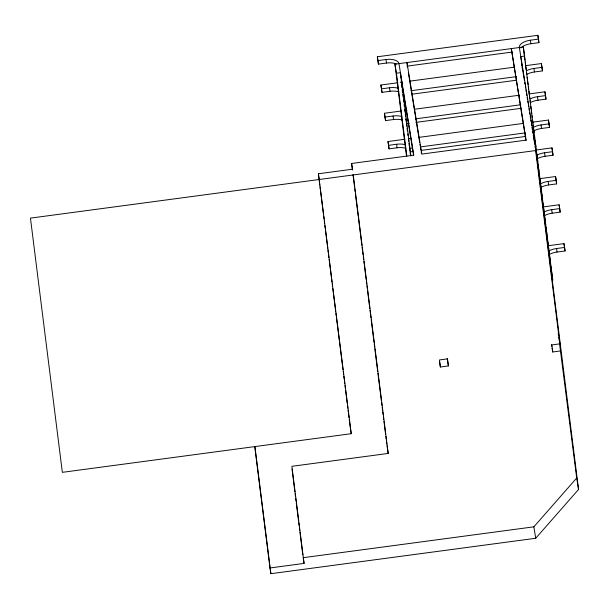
<?xml version="1.0" encoding="UTF-8"?>
<svg xmlns="http://www.w3.org/2000/svg" width="609" height="609" viewBox="0 0 609 609"><rect width="100%" height="100%" fill="white"/><g stroke="black" fill="none" stroke-linecap="round" stroke-linejoin="round"><path stroke-width="0.91" d="M254.729 446.511L269.97 567.969L304.074 563.409L303.145 557.692L533.865 526.831L576.7 478.019L559.382 342.479M269.97 567.969L270.898 573.693L535.714 538.272L578.55 489.461L536.019 150.507L519.34 47.525A12.15 5.793 -7.2 0 1 530.447 40.194L538.478 39.121L538.919 42.653L530.896 43.726A12.15 5.793 -7.2 0 0 520.931 47.982M396.36 64.006A12.15 5.793 -7.2 0 0 386.449 63.047L378.417 64.12L377.359 56.774L537.854 35.307L538.478 39.121M377.359 56.774L377.976 60.588L385.999 59.515A12.15 5.793 -7.2 0 1 398.964 63.625L413.793 155.158L351.599 163.478L352.428 170.071M406.523 156.338L394.952 64.166L523.352 46.992L552.766 280.307L550.848 266.148M406.934 66.153L512.26 52.062M394.952 64.166L396.421 73.217L400.433 72.684L410.892 156.011M524.821 56.051L520.809 56.584L521.928 65.528M398.773 91.83A12.15 5.793 -7.2 0 0 389.988 91.289L381.965 92.362L380.907 85.024L397.799 82.763M400.615 82.382L402.488 82.131M410.002 81.126L514.186 67.196M525.445 65.688L541.401 63.557L542.459 70.903L534.436 71.969A12.15 5.793 -7.2 0 0 527.303 74.138M380.907 85.024L381.523 88.838L389.547 87.765A12.15 5.793 -7.2 0 1 398.332 88.297M526.861 70.606A12.15 5.793 -7.2 0 1 533.994 68.444L542.018 67.371M410.976 90.741L516.303 76.65M412.354 94.144L516.744 80.182M402.313 120.08A12.15 5.793 -7.2 0 0 393.536 119.539L385.512 120.612L384.446 113.266L401.346 111.005M405.099 110.503L406.972 110.252M414.485 109.247L519.606 95.187M528.993 93.938L544.948 91.799L546.007 99.145L537.983 100.219A12.15 5.793 -7.2 0 0 530.842 102.381M384.446 113.266L385.063 117.08L393.094 116.007A12.15 5.793 -7.2 0 1 401.871 116.547M530.401 98.848A12.15 5.793 -7.2 0 1 537.541 96.686L545.565 95.613M407.939 119.866L406.058 120.118A12.15 5.793 -7.2 0 0 405.83 119.387M415.46 118.862L520.786 104.771M406.5 123.65L409.317 123.269M415.901 122.394L521.228 108.303M405.86 148.322A12.15 5.793 -7.2 0 0 397.076 147.789L389.052 148.862L387.994 141.516L404.886 139.255M408.639 138.753L411.456 138.372M418.969 137.368L523.146 123.437M532.532 122.181L548.488 120.049L549.554 127.395L541.523 128.469A12.15 5.793 -7.2 0 0 534.39 130.63M387.994 141.516L388.611 145.33L396.634 144.257A12.15 5.793 -7.2 0 1 405.419 144.79M533.948 127.098A12.15 5.793 -7.2 0 1 541.081 124.936L549.105 123.863M409.598 148.368L412.422 147.987M420.888 146.853L525.27 132.891M410.04 151.9L412.864 151.519M421.329 150.385L525.712 136.424M319.839 185.06L318.416 173.763L352.527 169.203L351.599 163.478M536.027 150.02L551.982 147.888L553.041 155.234L545.017 156.307A12.15 5.793 -7.2 0 0 537.884 158.469M536.019 150.507L30.45 218.121L62.346 472.34L351.248 433.699L318.416 173.763M537.442 154.937A12.15 5.793 -7.2 0 1 544.575 152.775L552.599 151.702M539.62 178.673L555.575 176.541L556.641 183.888L548.618 184.961A12.15 5.793 -7.2 0 0 541.477 187.123M541.036 183.591A12.15 5.793 -7.2 0 1 548.169 181.429L556.2 180.355M543.167 206.923L559.123 204.784L560.181 212.13L552.157 213.203A12.15 5.793 -7.2 0 0 545.025 215.365M544.583 211.841A12.15 5.793 -7.2 0 1 551.716 209.671L559.74 208.598M548.039 245.762L563.995 243.63L565.061 250.969L557.029 252.042A12.15 5.793 -7.2 0 0 549.897 254.204M549.455 250.68A12.15 5.793 -7.2 0 1 556.588 248.518L564.612 247.444M535.524 149.89L559.861 343.849L551.838 344.922L552.721 351.987L560.744 350.913M440.376 367.014L448.399 365.94L447.516 358.876L439.485 359.949L440.376 367.014L439.462 361.388M353.235 174.844L388.192 453.431L291.894 466.311L304.074 563.409M538.919 42.653L537.854 35.307M542.459 70.903L541.401 63.557M545.39 95.331L546.007 99.145M549.059 124.343L549.554 127.395M553.041 155.234L551.982 147.888M556.641 183.888L555.575 176.541M560.181 212.13L559.123 204.784M565.061 250.969L563.995 243.63M521.692 63.648L524.425 80.517M524.73 82.39L525.034 84.263M525.339 86.143L525.636 88.016M525.94 89.888L526.245 91.761M526.549 93.634L526.854 95.514M527.158 97.387L527.463 99.259M527.767 101.132L528.072 103.012M528.368 104.885L528.673 106.758M528.977 108.63L529.282 110.511M529.586 112.383L529.891 114.256M530.195 116.129L530.5 118.009M530.797 119.882L531.101 121.754M531.406 123.627L531.71 125.507M532.015 127.38L532.319 129.253M532.624 131.125L532.928 132.998M533.233 134.878L534.748 144.249M558.194 333.542L558.499 335.414M558.796 337.287L559.861 343.849M525.97 140.656L511.316 48.598L526.138 140.131L421.816 154.085L406.987 62.552L407.543 66.967M576.7 478.019L578.55 489.461M551.51 344.511L551.815 346.384M552.119 348.249L552.721 351.987M533.865 526.831L535.714 538.272M408.334 72.418L419.677 142.468M419.982 144.333L420.279 146.206M420.583 148.071L420.888 149.943M421.192 151.808L421.489 153.674M447.189 358.465L448.399 365.94M400.73 76.125L401.026 77.937M401.316 79.749L413.618 155.66M388.192 453.431L387.027 445.826M350.449 428.797L351.248 433.699M544.948 91.799L545.276 94.448M548.488 120.049L548.93 123.581M530.447 40.194L530.896 43.726M533.994 68.444L534.436 71.969M537.541 96.686L537.983 100.219M541.081 124.936L541.523 128.469M544.575 152.775L545.017 156.307M548.169 181.429L548.618 184.961M551.716 209.671L552.157 213.203M556.588 248.518L557.029 252.042M523.352 46.992L524.418 55.457M524.654 57.337L525.004 60.154M525.24 62.042L525.597 64.859M525.833 66.739L526.184 69.563M526.541 72.387L526.777 74.268M527.128 77.092L527.485 79.908M527.721 81.789L528.072 84.613M528.308 86.493L528.665 89.317M528.901 91.198L529.251 94.022M529.487 95.902L529.845 98.719M530.081 100.599L530.431 103.423M530.789 106.248L531.139 109.072M531.375 110.952L531.733 113.769M531.969 115.649L532.205 117.537M532.555 120.354L532.913 123.178M533.149 125.058L533.499 127.882M533.735 129.763L534.093 132.579M534.443 135.404L534.679 137.284M535.037 140.108L535.273 141.988M535.623 144.813L535.859 146.693M536.217 149.517L536.567 152.334M536.803 154.214L537.161 157.038M537.397 158.919L537.747 161.743M538.105 164.559L538.341 166.447M538.691 169.264L538.935 171.144M539.285 173.968L539.521 175.849M539.879 178.673L540.229 181.497M540.465 183.378L540.822 186.194M541.058 188.074L541.409 190.899M541.766 193.723L542.002 195.603M542.353 198.427L542.589 200.308M542.946 203.124L543.297 205.949M543.533 207.829L543.89 210.653M544.126 212.533L544.476 215.358M544.712 217.238L545.07 220.055M545.306 221.942L545.656 224.759M546.014 227.583L546.25 229.464M546.6 232.288L546.958 235.104M547.194 236.985L547.544 239.809M547.78 241.689L548.138 244.513M548.374 246.394L548.724 249.218M548.96 251.098L549.318 253.923M549.668 256.739L550.026 259.563M550.262 261.444L550.612 264.268M535.052 146.122L535.288 148.002M522.164 67.409L522.4 69.297M401.148 81.043L401.384 82.931M401.628 84.811L401.978 87.635M402.214 89.515L402.572 92.34M402.808 94.228L403.158 97.052M403.516 99.876L403.752 101.756M404.102 104.581L404.338 106.468M404.696 109.293L405.054 112.117M405.289 113.997L405.64 116.821M405.876 118.709L406.279 121.884M406.469 123.414L406.82 126.238M407.056 128.118L407.413 130.95M407.771 133.774L408.007 135.655M408.357 138.479L408.715 141.303M408.951 143.184L409.301 146.015M409.537 147.896L409.933 151.017M410.131 152.6L410.481 155.424M396.421 73.217L406.82 156.079M385.999 59.515L386.449 63.047M389.547 87.765L389.988 91.289M393.094 116.007L393.536 119.539M396.634 144.257L397.076 147.789M377.976 60.588L378.417 64.12M381.523 88.838L381.965 92.362M385.063 117.08L385.512 120.612M388.611 145.33L389.052 148.862M353.014 174.775L354.552 187.009M354.788 188.889L355.138 191.713M355.374 193.593L358.214 216.187M358.45 218.068L361.875 245.358M362.111 247.246L362.462 250.063M362.698 251.951L363.055 254.775M363.291 256.655L363.642 259.48M363.877 261.36L364.235 264.184M364.471 266.064L366.123 279.242M366.359 281.122L366.717 283.946M366.953 285.834L367.303 288.651M367.539 290.539L369.785 308.42M370.021 310.301L370.379 313.125M370.615 315.005L370.965 317.829M371.201 319.71L374.04 342.304M374.276 344.184L374.626 347.008M374.862 348.888L377.694 371.475M377.93 373.363L381.356 400.653M381.592 402.534L381.95 405.358M382.186 407.238L382.543 410.063M382.779 411.95L383.13 414.767M383.365 416.655L383.723 419.479M383.959 421.359L385.611 434.537M385.847 436.417L386.197 439.241M386.433 441.122L386.791 443.946M320.075 186.94L323.501 214.246M323.737 216.134L324.087 218.958M324.323 220.839L324.681 223.663M324.917 225.551L325.275 228.375M325.511 230.255L327.756 248.145M327.992 250.025L328.342 252.849M328.578 254.737L328.936 257.561M329.172 259.442L331.418 277.331M331.654 279.219L332.004 282.043M332.24 283.923L332.598 286.748M332.834 288.628L335.666 311.229M335.902 313.11L336.259 315.934M336.495 317.822L339.327 340.416M339.571 342.304L342.996 369.602M343.232 371.49L343.583 374.314M343.819 376.195L344.176 379.019M344.412 380.907L344.763 383.731M344.998 385.611L345.356 388.435M345.592 390.316L347.244 403.501M347.48 405.381L347.838 408.213M348.074 410.093L348.432 412.917M348.668 414.798L349.018 417.622M349.254 419.51L350.32 427.982M292.031 469.075L292.381 471.906M292.624 473.787L294.87 491.699M295.106 493.587L295.456 496.411M295.7 498.299L296.05 501.123M296.286 503.011L298.532 520.923M298.775 522.811L299.126 525.636M299.362 527.523L299.719 530.348M299.955 532.236L302.795 554.86M254.943 446.58L270.898 573.693M402.283 91.137A12.15 5.793 -7.2 0 1 402.511 91.875"/></g></svg>
